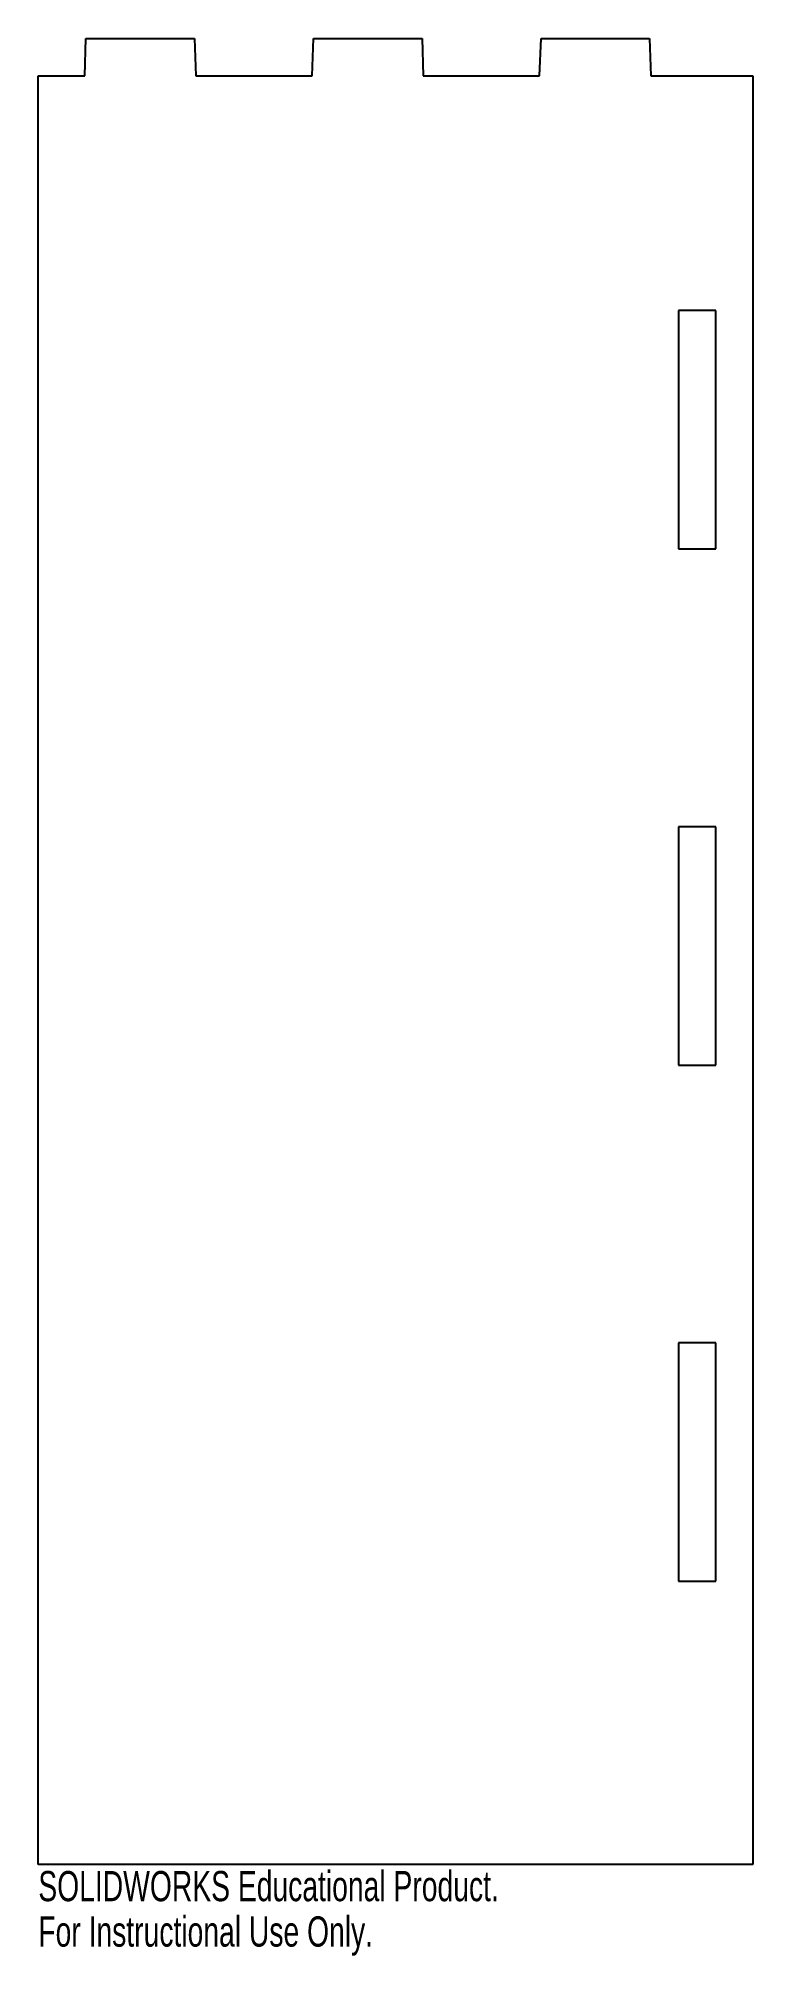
# Model space of a CAD drawing. Header units: inches. Extents: x -2 to 2.5, y -0.6 to 11.5.
import ezdxf

# ---------------------------------------------------------------- set-up
doc = ezdxf.new("R2010")
doc.units = ezdxf.units.IN
doc.header["$MEASUREMENT"] = 0
doc.styles.add('SLDTEXTSTYLE0', font='TXT', dxfattribs={"width": 0.7})

msp = doc.modelspace()

# ---------------------------------------------------------------- linework, layer by layer
at = {"color": 7, "linetype": 'Continuous', "lineweight": 25}
for p, q in [((-1.708, 11.264), (-1.7, 11.5)), ((-1.7, 11.5), (-1.017, 11.5)), ((-1.017, 11.5), (-1.008, 11.264)), ((-0.275, 11.264), (-0.267, 11.5)), ((-0.267, 11.5), (0.417, 11.5)), ((0.417, 11.5), (0.425, 11.264)), ((1.158, 11.264), (1.167, 11.5)), ((1.167, 11.5), (1.85, 11.5)), ((1.85, 11.5), (1.858, 11.264)), ((-2, 11.264), (-1.708, 11.264)), ((-2, 0), (-2, 11.264)), ((-1.008, 11.264), (-0.275, 11.264)), ((0.425, 11.264), (1.158, 11.264)), ((1.858, 11.264), (2.5, 11.264)), ((2.5, 11.264), (2.5, 0)), ((2.268, 9.786), (2.032, 9.786)), ((2.032, 9.786), (2.032, 8.286)), ((2.268, 8.286), (2.268, 9.786)), ((2.032, 8.286), (2.268, 8.286)), ((2.268, 6.535), (2.032, 6.535)), ((2.032, 6.535), (2.032, 5.035)), ((2.268, 5.035), (2.268, 6.535)), ((2.032, 5.035), (2.268, 5.035)), ((2.268, 3.285), (2.032, 3.285)), ((2.032, 3.285), (2.032, 1.785)), ((2.268, 1.785), (2.268, 3.285)), ((2.032, 1.785), (2.268, 1.785)), ((2.5, 0), (-2, 0))]:
    msp.add_line(p, q, dxfattribs=at)

# ---------------------------------------------------------------- texts
at = {"color": 7, "linetype": 'Continuous', "char_height": 0.1903, "attachment_point": 1, "style": 'SLDTEXTSTYLE0'}
for s, insert in [('SOLIDWORKS Educational Product.', (-2, -0.04)), ('For Instructional Use Only.', (-2, -0.326))]:
    msp.add_mtext(s, dxfattribs=dict(at, insert=insert))

doc.saveas('drawing.dxf')
